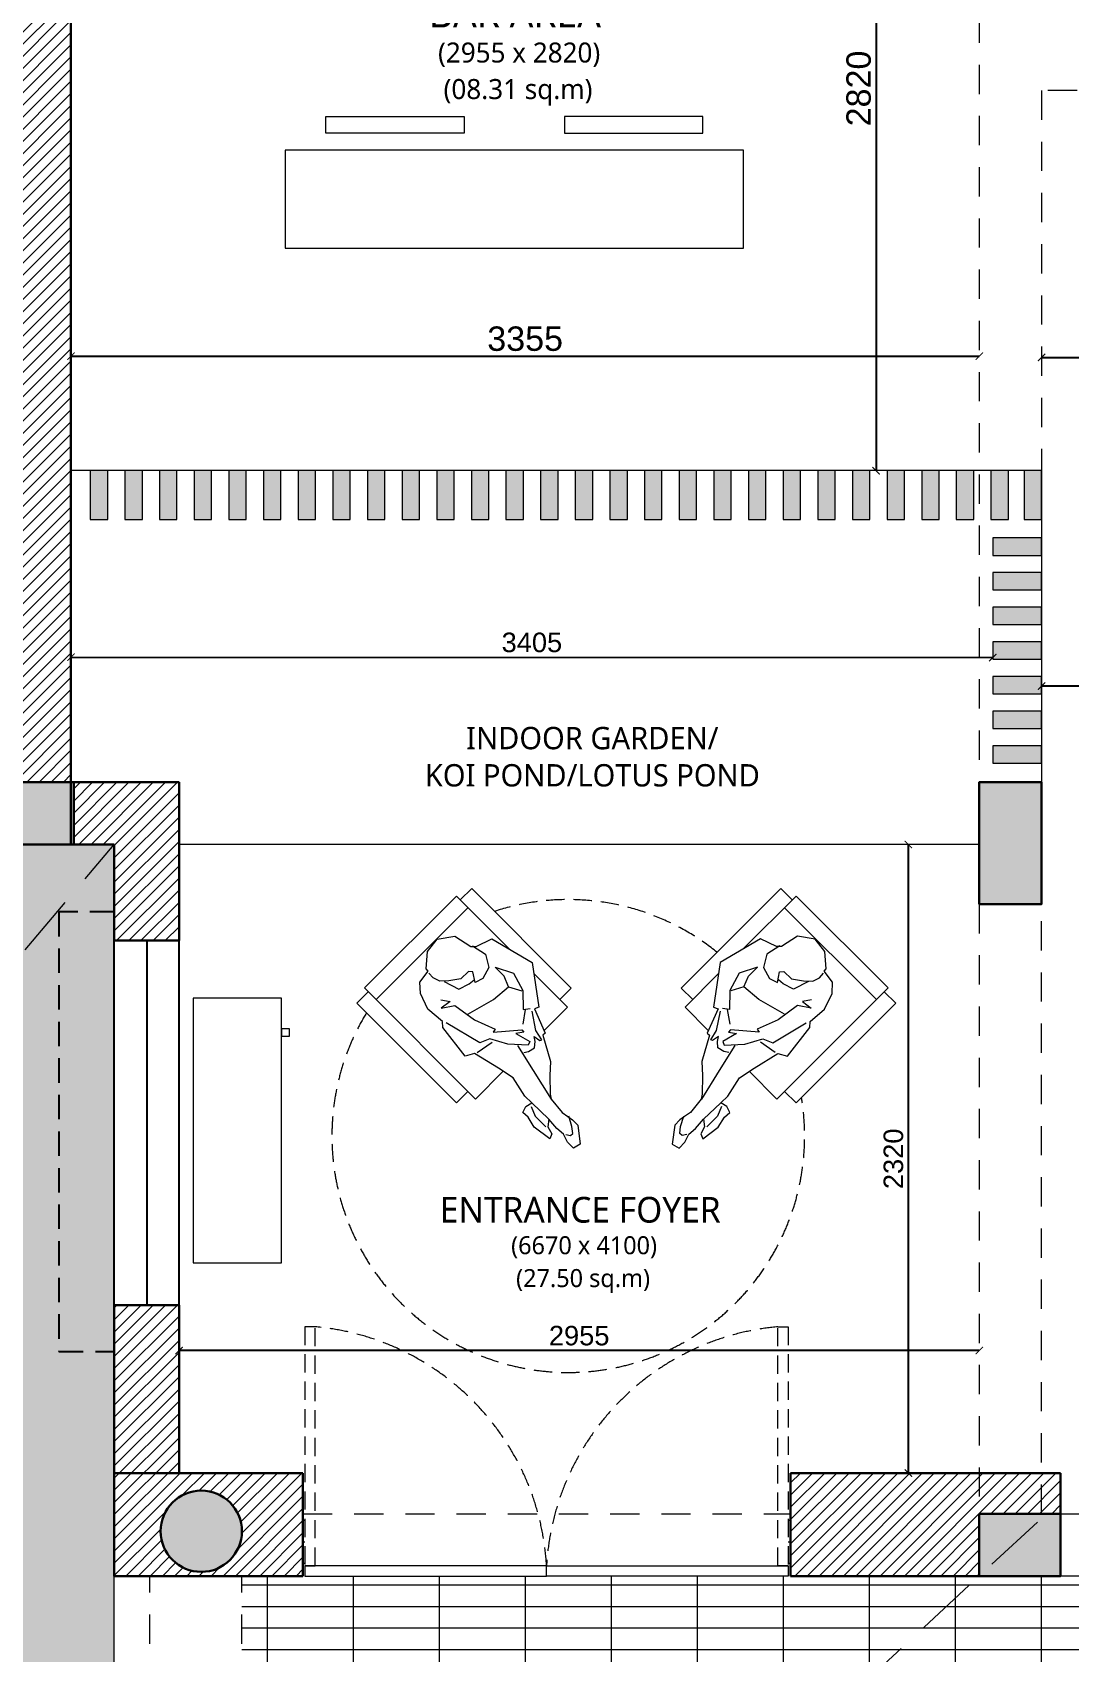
# Model space of a CAD drawing. Header units: millimetres. Extents: x 922141 to 965068, y 34629 to 256118.
# Drawn here: x 937958 to 941787, y 166689 to 172669 of the extents above; entities that cross this region are included whole.
import ezdxf

# ---------------------------------------------------------------- set-up
doc = ezdxf.new("R2010")
doc.units = ezdxf.units.MM
doc.header["$PDMODE"] = 35
for name, pattern in [('DASHED', [19.05, 12.7, -6.35]), ('DASHED2', [0.375, 0.25, -0.125]), ('HIDDEN', [0.35, 0.2, -0.15])]:
    doc.linetypes.add(name, pattern=pattern)
doc.layers.get('0').update_dxf_attribs({"plot": 0})
doc.layers.get('Defpoints').update_dxf_attribs({"color": 6})
for name, color, linetype, lineweight in [('A-HATCH', 251, 'Continuous', 9), ('HATCH', 8, 'Continuous', 5), ('MCA__ ARREDO', 133, 'Continuous', 5), ('MCA__ FINESTRE', 111, 'Continuous', 5), ('MCA__ LANDSCAPE', 136, 'Continuous', 5), ('MCA__ LAYOUT TESTO', 6, 'Continuous', 5), ('MCA__ MURI ESISTENTI SEZIONATI', 30, 'Continuous', 30), ('MCA__ SCALE', 154, 'Continuous', 18)]:
    doc.layers.add(name, color=color, linetype=linetype, lineweight=lineweight)
doc.layers.add('MCA__ FACCIATA', color=140, linetype='Continuous')
doc.layers.add('MCA__ PISCINA ELEV.', color=91, linetype='Continuous')
doc.styles.get("Standard").update_dxf_attribs({"font": 'arial.ttf'})
doc.dimstyles.new('ISO-25', dxfattribs={"dimtxt": 250, "dimasz": 20, "dimexe": 1.25, "dimexo": 0.625, "dimtad": 1, "dimdec": 1, "dimrnd": 5, "dimtxsty": 'Standard', "dimcen": 2.5, "dimadec": 0, "dimazin": 0, "dimtfac": 1, "dimtdec": 1, "dimtmove": 0, "dimatfit": 3, "dimfxl": 1, "dimarcsym": 0})
pattern_1 = [(45, (303470.79, 103732.627), (-22.4506403, 22.4506403), [])]
pattern_2 = [(0, (249533.1, -37610.32), (0, 79.375), []), (90, (249533.1, -37610.32), (-317.5, 2e-14), [])]

# ---------------------------------------------------------------- blocks, each defined once
blk = doc.blocks.new('_ArchTick')
at = {"color": 0, "linetype": 'ByBlock', "const_width": 0.15}
blk.add_lwpolyline([(-0.5, -0.5), (0.5, 0.5)], dxfattribs=at)
blk = doc.blocks.new('*D60')
at = {"layer": 'Defpoints', "color": 0, "transparency": 16777216}
for p in [(941453.4, 171474.2), (938100.4, 170930.3), (941453.4, 170930.3)]:
    blk.add_point(p, dxfattribs=at)
at = {"layer": 'MCA__ FACCIATA', "color": 0, "lineweight": -2, "transparency": 16777216}
blk.add_line((938100.4, 171474.2), (941453.4, 171474.2), dxfattribs=at)
at = {"layer": 'MCA__ FACCIATA', "color": 0, "lineweight": -2, "transparency": 16777216, "xscale": 27, "yscale": 27, "zscale": 27, "rotation": 180}
blk.add_blockref('_ArchTick', (938100.4, 171474.2), dxfattribs=at)
at = {"layer": 'MCA__ FACCIATA', "color": 0, "lineweight": -2, "transparency": 16777216, "xscale": 27, "yscale": 27, "zscale": 27}
blk.add_blockref('_ArchTick', (941453.4, 171474.2), dxfattribs=at)
at = {"layer": 'MCA__ FACCIATA', "color": 0, "lineweight": 0, "transparency": 16777216, "insert": (939776.9, 171538.2), "char_height": 90, "attachment_point": 5}
blk.add_mtext('3355', dxfattribs=at)
blk = doc.blocks.new('*D40')
at = {"layer": 'Defpoints', "color": 0, "transparency": 16777216}
for p in [(941683.4, 171751.4), (945784, 171751.4), (945784, 171469.6)]:
    blk.add_point(p, dxfattribs=at)
at = {"layer": 'MCA__ FACCIATA', "color": 0, "lineweight": -2, "transparency": 16777216}
blk.add_line((941683.4, 171469.6), (945784, 171469.6), dxfattribs=at)
at = {"layer": 'MCA__ FACCIATA', "color": 0, "lineweight": -2, "transparency": 16777216, "xscale": 27, "yscale": 27, "zscale": 27, "rotation": 180}
blk.add_blockref('_ArchTick', (941683.4, 171469.6), dxfattribs=at)
at = {"layer": 'MCA__ FACCIATA', "color": 0, "lineweight": -2, "transparency": 16777216, "xscale": 27, "yscale": 27, "zscale": 27}
blk.add_blockref('_ArchTick', (945784, 171469.6), dxfattribs=at)
at = {"layer": 'MCA__ FACCIATA', "color": 0, "lineweight": 0, "transparency": 16777216, "insert": (943733.7, 171524.4), "char_height": 72, "attachment_point": 5}
blk.add_mtext('4100', dxfattribs=at)
blk = doc.blocks.new('*D41')
at = {"layer": 'Defpoints', "color": 0, "transparency": 16777216}
for p in [(941683.4, 170269.3), (941683.4, 170256.4), (945784, 170269.3)]:
    blk.add_point(p, dxfattribs=at)
at = {"layer": 'MCA__ FACCIATA', "color": 0, "lineweight": -2, "transparency": 16777216}
blk.add_line((945784, 170256.4), (941683.4, 170256.4), dxfattribs=at)
at = {"layer": 'MCA__ FACCIATA', "color": 0, "lineweight": -2, "transparency": 16777216, "xscale": 27, "yscale": 27, "zscale": 27, "rotation": 180}
blk.add_blockref('_ArchTick', (941683.4, 170256.4), dxfattribs=at)
at = {"layer": 'MCA__ FACCIATA', "color": 0, "lineweight": -2, "transparency": 16777216, "xscale": 27, "yscale": 27, "zscale": 27}
blk.add_blockref('_ArchTick', (945784, 170256.4), dxfattribs=at)
at = {"layer": 'MCA__ FACCIATA', "color": 0, "lineweight": 0, "transparency": 16777216, "insert": (943733.7, 170320.4), "char_height": 90, "attachment_point": 5}
blk.add_mtext('4100', dxfattribs=at)
blk = doc.blocks.new('*D77')
at = {"layer": 'Defpoints', "color": 0, "transparency": 16777216}
for p in [(938499.4, 167821.2), (938499.4, 167803.8), (941453.4, 167821.2)]:
    blk.add_point(p, dxfattribs=at)
at = {"layer": 'MCA__ FACCIATA', "color": 0, "lineweight": -2, "transparency": 16777216}
blk.add_line((941453.4, 167803.8), (938499.4, 167803.8), dxfattribs=at)
at = {"layer": 'MCA__ FACCIATA', "color": 0, "lineweight": -2, "transparency": 16777216, "xscale": 27, "yscale": 27, "zscale": 27, "rotation": 180}
blk.add_blockref('_ArchTick', (938499.4, 167803.8), dxfattribs=at)
at = {"layer": 'MCA__ FACCIATA', "color": 0, "lineweight": -2, "transparency": 16777216, "xscale": 27, "yscale": 27, "zscale": 27}
blk.add_blockref('_ArchTick', (941453.4, 167803.8), dxfattribs=at)
at = {"layer": 'MCA__ FACCIATA', "color": 0, "lineweight": 0, "transparency": 16777216, "insert": (939976.4, 167858.6), "char_height": 72, "attachment_point": 5}
blk.add_mtext('2955', dxfattribs=at)
blk = doc.blocks.new('02PFMA09')
at = {"color": 0, "linetype": 'ByBlock'}
blk.add_lwpolyline([(23.483862, -2.678686), (24.700351, -1.983061), (26.090623, -2.156967), (26.787186, -1.502317), (23.83143, 0.277719), (21.746022, 0.625531), (20.655233, 1.186794), (19.834398, 0.277719), (19.660614, -0.939624), (18.096557, -0.243999), (14.273308, 0.451625), (11.666548, 2.190687), (7.669515, 5.147091), (7.495731, 6.886153), (1.239506, 8.625215), (0.196802, 8.277402), (-2.757527, 9.842558), (-5.88564, 10.016464), (-7.797264, 9.320839), (-9.013752, 7.233965), (-9.535105, 7.407871), (-12.315649, 6.016622), (-13.705921, 3.581936), (-13.010785, 0.451625), (-10.230241, -1.461343), (-9.882673, -2.330873), (-10.056457, -5.461184), (-3.452663, -10.504463), (4.367618, -8.591495), (4.367618, -7.721964), (9.059787, -7.89587), (9.233571, -7.374152), (14.099524, -6.852433), (16.358717, -5.808996), (19.486829, -4.591653), (20.35575, -4.417747), (23.310078, -5.287278), (24.352782, -5.982903), (25.180754, -6.545595), (26.438191, -7.02634), (29.740088, -6.156809), (29.913872, -4.76556), (28.570257, -4.202867), (26.959543, -4.069935), (25.569271, -3.37431)], close=True, dxfattribs=at)
for points in [[(-10.230241, -1.809155), (-7.971048, -3.37431), (-5.538072, -3.026498), (-4.147799, -1.287436), (-3.974015, 0.277719), (-5.88564, -0.070093), (-6.233208, 0.625531), (-5.538072, 2.364593), (-6.059424, 4.451467), (-6.580776, 6.016622), (-7.62348, 6.886153), (-8.666184, 7.233965)], [(-3.452663, 7.060059), (-2.583743, 5.66881), (-2.062391, 7.581778), (-1.541039, 5.147091), (2.108426, 2.886311), (5.062755, 0.103813), (5.410323, 0.625531), (6.974379, -4.243841), (7.495731, -4.417747), (7.148163, -3.026498), (9.407355, -4.76556), (9.928708, -4.243841), (8.364651, -0.939624), (6.279243, 1.668968), (6.279243, 3.581936), (0.718154, 7.755684)], [(-6.233208, 5.320998), (-3.974015, 3.40803), (-4.147799, 1.321156), (-4.495367, 0.277719)], [(0.718154, 3.581936), (0.023017, -1.635249), (-1.019687, -4.939466), (-3.105095, -4.939466), (-5.190504, -4.069935), (-2.931311, -6.678527), (0.54437, -7.02634), (3.672482, -5.808996), (4.02005, -7.02634)], [(7.669515, 4.625373), (6.974379, 1.495062)], [(9.233571, -2.504779), (14.447092, -3.37431), (20.357177, -4.379633)], [(19.660614, -0.939624), (23.483862, -2.678686)], [(20.181966, -0.591812), (22.09359, -0.591812), (24.526567, -1.635249)], [(-1.019687, -4.939466), (0.54437, -6.852433)], [(3.846266, -6.156809), (6.105459, -4.76556)], [(10.797628, -3.026498), (10.971412, -3.896029), (10.797628, -5.113372), (9.754923, -5.63509), (8.886003, -5.808996), (9.928708, -6.504621), (9.928708, -6.852433), (8.017083, -6.504621), (4.541402, -7.200246)], [(27.133327, -4.417747), (27.654679, -5.113372), (27.480895, -5.63509), (26.264407, -5.982903), (24.352782, -6.156809)]]:
    blk.add_lwpolyline(points, dxfattribs=at)
blk = doc.blocks.new('UY')
at = {"layer": 'MCA__ ARREDO', "lineweight": 9}
for p, q in [((694968.1, 238592.7), (694882.2, 238506.7)), ((695091.9, 238468.9), (694968.1, 238592.7)), ((694996.4, 238564.4), (695038.8, 238606.8)), ((695038.8, 238606.8), (695406.6, 238239.2)), ((695378.3, 238182.6), (695183, 238377.9)), ((694731.4, 238355.9), (694628.8, 238253.2)), ((694628.8, 238253.2), (695039, 237843.1)), ((694614.7, 238182.5), (694657.1, 238224.9)), ((694996.1, 237886), (695335.4, 238225.5)), ((695406.6, 238239.2), (695364.2, 238196.8)), ((694982.4, 237814.9), (694614.7, 238182.5)), ((695039, 237843.1), (695378.3, 238182.6)), ((695024.8, 237857.3), (694982.4, 237814.9))]:
    blk.add_line(p, q, dxfattribs=at)
at = {"layer": 'MCA__ ARREDO', "lineweight": 9, "xscale": 20.72890869400126, "yscale": 20.72890869399998, "zscale": 20.72890869399999, "rotation": 157.7433089830727}
blk.add_blockref('02PFMA09', (694984.6, 238288.3), dxfattribs=at)
blk = doc.blocks.new('*D69')
at = {"layer": 'Defpoints', "color": 0, "transparency": 16777216}
for p in [(941072.4, 173872.7), (941072.4, 171051.7), (941072.4, 171051.7)]:
    blk.add_point(p, dxfattribs=at)
at = {"layer": 'MCA__ FACCIATA', "color": 0, "lineweight": -2, "transparency": 16777216}
blk.add_line((941072.4, 173872.7), (941072.4, 171051.7), dxfattribs=at)
at = {"layer": 'MCA__ FACCIATA', "color": 0, "lineweight": -2, "transparency": 16777216, "xscale": 27, "yscale": 27, "zscale": 27}
for p, rotation in [((941072.4, 173872.7), 90), ((941072.4, 171051.7), 270)]:
    blk.add_blockref('_ArchTick', p, dxfattribs=dict(at, rotation=rotation))
at = {"layer": 'MCA__ FACCIATA', "color": 0, "lineweight": 0, "transparency": 16777216, "insert": (941008.4, 172462.2), "char_height": 90, "attachment_point": 5, "rotation": 90}
blk.add_mtext('2820', dxfattribs=at)
blk = doc.blocks.new('*D111')
at = {"layer": 'Defpoints', "color": 0, "transparency": 16777216}
for p in [(941183.6, 169671.7), (941183.6, 167351.6), (941191.5, 167351.6)]:
    blk.add_point(p, dxfattribs=at)
at = {"layer": 'MCA__ FACCIATA', "color": 0, "lineweight": -2, "transparency": 16777216}
blk.add_line((941191.5, 169671.7), (941191.5, 167351.6), dxfattribs=at)
at = {"layer": 'MCA__ FACCIATA', "color": 0, "lineweight": -2, "transparency": 16777216, "xscale": 27, "yscale": 27, "zscale": 27}
for p, rotation in [((941191.5, 169671.7), 90), ((941191.5, 167351.6), 270)]:
    blk.add_blockref('_ArchTick', p, dxfattribs=dict(at, rotation=rotation))
at = {"layer": 'MCA__ FACCIATA', "color": 0, "lineweight": 0, "transparency": 16777216, "insert": (941136.7, 168511.6), "char_height": 72, "attachment_point": 5, "rotation": 90}
blk.add_mtext('2320', dxfattribs=at)
blk = doc.blocks.new('*D112')
at = {"layer": 'Defpoints', "color": 0, "transparency": 16777216}
for p in [(938100.4, 170363.3), (941503.4, 170361.7), (941503.4, 170361.7)]:
    blk.add_point(p, dxfattribs=at)
at = {"layer": 'MCA__ FACCIATA', "color": 0, "lineweight": -2, "transparency": 16777216}
blk.add_line((938100.4, 170363.3), (941503.4, 170361.7), dxfattribs=at)
at = {"layer": 'MCA__ FACCIATA', "color": 0, "lineweight": -2, "transparency": 16777216, "xscale": 27, "yscale": 27, "zscale": 27}
for p, rotation in [((938100.4, 170363.3), 179.9723110701343), ((941503.4, 170361.7), 359.9723110701343)]:
    blk.add_blockref('_ArchTick', p, dxfattribs=dict(at, rotation=rotation))
at = {"layer": 'MCA__ FACCIATA', "color": 0, "lineweight": 0, "transparency": 16777216, "insert": (939801.9, 170417.3), "char_height": 72, "attachment_point": 5, "rotation": 359.97231}
blk.add_mtext('3405', dxfattribs=at)

msp = doc.modelspace()

# ---------------------------------------------------------------- hatches: boundary and pattern name
at = {"layer": 'A-HATCH', "ltscale": 600, "true_color": 0xc7c8ca}
h = msp.add_hatch(dxfattribs=at)
h.set_pattern_fill('AR-SAND', color=9, scale=2)
h.set_pattern_definition([(37.5, (249533.1, -37610.32), (-3.200063, 97.8826475), [0, -77.216, 0, -86.36, 0, -82.55]), (7.5, (249533.1, -37610.32), (89.904657, 143.36502), [0, -41.656, 0, -69.596, 0, -26.67]), (327.5, (249470.614, -37610.32), (158.198474, 0.287437), [0, -25.4, 0, -91.44, 0, -119.38]), (317.5, (249470.61, -37610.32), (152.71129, 44.585865), [0, -12.7, 0, -59.944, 0, -68.58])])
h.paths.add_polyline_path([(953138.13, 163432.69), (953138.13, 167671.69), (950431.39, 167671.69), (950431.39, 163432.69)])
h.paths.add_polyline_path([(937610.39, 168593.42), (937610.39, 168921.69), (934860.39, 168921.69), (934860.39, 169671.69), (934019.59, 169671.69), (934019.59, 169421.69), (932919.59, 169421.69), (932919.59, 169671.69), (932118.75, 169671.69), (932118.75, 169188.42), (931968.75, 169188.42), (930367.14, 169188.42), (930367.14, 168593.42)])
h.paths.add_polyline_path([(937710.39, 168593.42), (937710.39, 169021.69), (938260.39, 169671.69), (938260.39, 169422.66), (938055.78, 169422.66), (938055.78, 167800.23), (938260.39, 167800.23), (938260.39, 167636.69), (938260.39, 166971.69), (938260.39, 163982.69), (938288.45, 163982.69), (937710.39, 163432.69)])
h.paths.add_polyline_path([(934860.39, 169021.69), (937710.39, 169021.69), (938260.39, 169671.69), (938110.39, 169671.69), (937710.39, 169671.69), (936420.42, 169671.69), (936420.42, 169421.69), (934510.39, 169421.69), (934510.39, 169671.69), (934860.39, 169671.69)])
h.paths.add_polyline_path([(946655.39, 163432.69), (950331.39, 163432.69), (949753.33, 163982.69), (946655.39, 163982.69)])
h.paths.add_polyline_path([(937710.39, 163432.69), (938288.45, 163982.69), (940657.39, 163982.69), (940657.39, 163432.69)])
h.paths.add_polyline_path([(938055.78, 169422.66), (938055.78, 167800.23), (938260.39, 167800.23), (938260.39, 167970.95), (938260.39, 169316.92), (938260.39, 169422.66)], flags=17)
h.paths.add_polyline_path([(950331.39, 163432.69), (950331.39, 167671.69), (949781.39, 167671.69), (949781.39, 163982.69), (949753.33, 163982.69)])
h = msp.add_hatch(dxfattribs=at)
h.set_pattern_fill('GRATE', color=9, scale=100)
h.set_pattern_definition(pattern_2)
h.paths.add_polyline_path([(938731.39, 166971.69), (938956.89, 166971.69), (938956.89, 167201.69), (938964.3, 167201.69), (938964.3, 167009.65), (938964.3, 166971.69), (939856.01, 166971.69), (940747.72, 166971.69), (940747.72, 167009.65), (940747.72, 167201.69), (940756.89, 167201.69), (940756.89, 166971.69), (941453.39, 166971.69), (938866.39, 164578.57), (938866.39, 164588.69), (938731.39, 164588.69)])
h = msp.add_hatch(dxfattribs=at)
h.set_pattern_fill('GRATE', color=9, scale=100)
h.set_pattern_definition(pattern_2)
h.paths.add_polyline_path([(938866.39, 164453.69), (938866.39, 164578.57), (941453.39, 166971.69), (941753.39, 166971.69), (945714.55, 166971.69), (946013.39, 166971.69), (949175.39, 164556.79), (949175.39, 164453.69), (946625.39, 164453.69), (946625.39, 164588.69), (946055.39, 164588.69), (946055.39, 164453.69), (941257.39, 164453.69), (941257.39, 164588.69), (940687.39, 164588.69), (940687.39, 164453.69)])
h.paths.add_polyline_path([(943175.82, 165332.66), (943175.82, 165139.89), (944389.46, 165139.89), (944389.46, 165332.66)], flags=24)
h.paths.add_polyline_path([(943369.13, 165642.52), (943369.13, 165469.54), (944178.78, 165469.54), (944178.78, 165642.52)], flags=24)
h.paths.add_polyline_path([(943431.97, 165485.68), (943431.97, 165299.47), (944150.72, 165299.47), (944150.72, 165485.68)], flags=24)
h.paths.add_polyline_path([(942959.33, 165830.59), (942959.33, 165626.08), (944531.3, 165626.08), (944531.3, 165830.59)], flags=24)
at = {"layer": 'MCA__ LANDSCAPE'}
h = msp.add_hatch(color=256, dxfattribs=at)
h.dxf.hatch_style = 1
h.paths.add_polyline_path([(938171.66, 170871.73), (938236.01, 170871.73), (938236.01, 171051.69), (938171.66, 171051.69)])
h = msp.add_hatch(color=256, dxfattribs=at)
h.dxf.hatch_style = 1
h.paths.add_polyline_path([(938299.54, 170871.73), (938363.89, 170871.73), (938363.89, 171051.69), (938299.54, 171051.69)])
h = msp.add_hatch(color=256, dxfattribs=at)
h.dxf.hatch_style = 1
h.paths.add_polyline_path([(938427.42, 170871.73), (938491.77, 170871.73), (938491.77, 171051.69), (938427.42, 171051.69)])
h = msp.add_hatch(color=256, dxfattribs=at)
h.dxf.hatch_style = 1
h.paths.add_polyline_path([(938555.3, 170871.73), (938619.65, 170871.73), (938619.65, 171051.69), (938555.3, 171051.69)])
h = msp.add_hatch(color=256, dxfattribs=at)
h.dxf.hatch_style = 1
h.paths.add_polyline_path([(938683.18, 170871.73), (938747.53, 170871.73), (938747.53, 171051.69), (938683.18, 171051.69)])
h = msp.add_hatch(color=256, dxfattribs=at)
h.dxf.hatch_style = 1
h.paths.add_polyline_path([(938811.06, 170871.73), (938875.41, 170871.73), (938875.41, 171051.69), (938811.06, 171051.69)])
h = msp.add_hatch(color=256, dxfattribs=at)
h.dxf.hatch_style = 1
h.paths.add_polyline_path([(938938.94, 170871.73), (939003.3, 170871.73), (939003.3, 171051.69), (938938.94, 171051.69)])
h = msp.add_hatch(color=256, dxfattribs=at)
h.dxf.hatch_style = 1
h.paths.add_polyline_path([(939066.82, 170871.73), (939131.18, 170871.73), (939131.18, 171051.69), (939066.82, 171051.69)])
h = msp.add_hatch(color=256, dxfattribs=at)
h.dxf.hatch_style = 1
h.paths.add_polyline_path([(939194.71, 170871.73), (939259.06, 170871.73), (939259.06, 171051.69), (939194.71, 171051.69)])
h = msp.add_hatch(color=256, dxfattribs=at)
h.dxf.hatch_style = 1
h.paths.add_polyline_path([(939322.59, 170871.73), (939386.94, 170871.73), (939386.94, 171051.69), (939322.59, 171051.69)])
h = msp.add_hatch(color=256, dxfattribs=at)
h.dxf.hatch_style = 1
h.paths.add_polyline_path([(939450.47, 170871.73), (939514.82, 170871.73), (939514.82, 171051.69), (939450.47, 171051.69)])
h = msp.add_hatch(color=256, dxfattribs=at)
h.dxf.hatch_style = 1
h.paths.add_polyline_path([(939578.35, 170871.73), (939642.7, 170871.73), (939642.7, 171051.69), (939578.35, 171051.69)])
h = msp.add_hatch(color=256, dxfattribs=at)
h.dxf.hatch_style = 1
h.paths.add_polyline_path([(939706.23, 170871.73), (939770.58, 170871.73), (939770.58, 171051.69), (939706.23, 171051.69)])
h = msp.add_hatch(color=256, dxfattribs=at)
h.dxf.hatch_style = 1
h.paths.add_polyline_path([(939834.11, 170871.73), (939898.46, 170871.73), (939898.46, 171051.69), (939834.11, 171051.69)])
h = msp.add_hatch(color=256, dxfattribs=at)
h.dxf.hatch_style = 1
h.paths.add_polyline_path([(939961.99, 170871.73), (940026.34, 170871.73), (940026.34, 171051.69), (939961.99, 171051.69)])
h = msp.add_hatch(color=256, dxfattribs=at)
h.dxf.hatch_style = 1
h.paths.add_polyline_path([(940089.87, 170871.73), (940154.23, 170871.73), (940154.23, 171051.69), (940089.87, 171051.69)])
h = msp.add_hatch(color=256, dxfattribs=at)
h.dxf.hatch_style = 1
h.paths.add_polyline_path([(940217.75, 170871.73), (940282.11, 170871.73), (940282.11, 171051.69), (940217.75, 171051.69)])
h = msp.add_hatch(color=256, dxfattribs=at)
h.dxf.hatch_style = 1
h.paths.add_polyline_path([(940345.63, 170871.73), (940409.99, 170871.73), (940409.99, 171051.69), (940345.63, 171051.69)])
h = msp.add_hatch(color=256, dxfattribs=at)
h.dxf.hatch_style = 1
h.paths.add_polyline_path([(940473.52, 170871.73), (940537.87, 170871.73), (940537.87, 171051.69), (940473.52, 171051.69)])
h = msp.add_hatch(color=256, dxfattribs=at)
h.dxf.hatch_style = 1
h.paths.add_polyline_path([(940601.4, 170871.73), (940665.75, 170871.73), (940665.75, 171051.69), (940601.4, 171051.69)])
h = msp.add_hatch(color=256, dxfattribs=at)
h.dxf.hatch_style = 1
h.paths.add_polyline_path([(940729.28, 170871.73), (940793.63, 170871.73), (940793.63, 171051.69), (940729.28, 171051.69)])
h = msp.add_hatch(color=256, dxfattribs=at)
h.dxf.hatch_style = 1
h.paths.add_polyline_path([(940857.16, 170871.73), (940921.51, 170871.73), (940921.51, 171051.69), (940857.16, 171051.69)])
h = msp.add_hatch(color=256, dxfattribs=at)
h.dxf.hatch_style = 1
h.paths.add_polyline_path([(940985.04, 170871.73), (941049.39, 170871.73), (941049.39, 171051.69), (940985.04, 171051.69)])
h = msp.add_hatch(color=256, dxfattribs=at)
h.dxf.hatch_style = 1
h.paths.add_polyline_path([(941112.92, 170871.73), (941177.27, 170871.73), (941177.27, 171051.69), (941112.92, 171051.69)])
h = msp.add_hatch(color=256, dxfattribs=at)
h.dxf.hatch_style = 1
h.paths.add_polyline_path([(941240.8, 170871.73), (941305.15, 170871.73), (941305.15, 171051.69), (941240.8, 171051.69)])
h = msp.add_hatch(color=256, dxfattribs=at)
h.dxf.hatch_style = 1
h.paths.add_polyline_path([(941368.68, 170871.73), (941433.04, 170871.73), (941433.04, 171051.69), (941368.68, 171051.69)])
h = msp.add_hatch(color=256, dxfattribs=at)
h.dxf.hatch_style = 1
h.paths.add_polyline_path([(941496.56, 170871.73), (941560.92, 170871.73), (941560.92, 171051.69), (941496.56, 171051.69)])
h = msp.add_hatch(color=256, dxfattribs=at)
h.dxf.hatch_style = 1
h.paths.add_polyline_path([(941619.03, 170871.73), (941683.39, 170871.73), (941683.39, 171051.69), (941619.03, 171051.69)])
h = msp.add_hatch(color=256, dxfattribs=at)
h.dxf.hatch_style = 1
h.paths.add_polyline_path([(941503.43, 170803.38), (941503.43, 170739.03), (941683.39, 170739.03), (941683.39, 170803.38)])
h = msp.add_hatch(color=256, dxfattribs=at)
h.dxf.hatch_style = 1
h.paths.add_polyline_path([(941503.43, 170675.5), (941503.43, 170611.14), (941683.39, 170611.14), (941683.39, 170675.5)])
h = msp.add_hatch(color=256, dxfattribs=at)
h.dxf.hatch_style = 1
h.paths.add_polyline_path([(941503.43, 170547.62), (941503.43, 170483.26), (941683.39, 170483.26), (941683.39, 170547.62)])
h = msp.add_hatch(color=256, dxfattribs=at)
h.dxf.hatch_style = 1
h.paths.add_polyline_path([(941503.43, 170419.74), (941503.43, 170355.38), (941683.39, 170355.38), (941683.39, 170419.74)])
h = msp.add_hatch(color=256, dxfattribs=at)
h.dxf.hatch_style = 1
h.paths.add_polyline_path([(941503.43, 170291.85), (941503.43, 170227.5), (941683.39, 170227.5), (941683.39, 170291.85)])
h = msp.add_hatch(color=256, dxfattribs=at)
h.dxf.hatch_style = 1
h.paths.add_polyline_path([(941503.43, 170163.97), (941503.43, 170099.62), (941683.39, 170099.62), (941683.39, 170163.97)])
h = msp.add_hatch(color=256, dxfattribs=at)
h.dxf.hatch_style = 1
h.paths.add_polyline_path([(941503.43, 170036.09), (941503.43, 169971.74), (941683.39, 169971.74), (941683.39, 170036.09)])
at = {"layer": 'MCA__ MURI ESISTENTI SEZIONATI'}
h = msp.add_hatch(color=256, dxfattribs=at)
h.dxf.hatch_style = 1
h.paths.add_polyline_path([(938731.39, 167137.07, 1), (938431.39, 167137.07, 1)])
at = {"layer": 'MCA__ SCALE'}
h = msp.add_hatch(dxfattribs=at)
h.set_pattern_fill('ANSI31', color=256, scale=10)
h.set_pattern_definition([(45, (249533.098, -37610.32), (-22.4506403, 22.4506403), [])])
h.paths.add_polyline_path([(937174.26, 169671.69), (937174.26, 169901.69), (937710.39, 169901.69), (937710.39, 169671.69)])
h.paths.add_polyline_path([(937861.39, 169901.69), (937861.39, 170741.56), (937861.39, 171118.31), (937861.39, 172823.45), (938100.39, 172823.45), (938100.39, 170363.33), (938100.39, 169901.69)])
h = msp.add_hatch(dxfattribs=at)
h.set_pattern_fill('ANSI31', color=256, scale=10)
h.set_pattern_definition(pattern_1)
h.paths.add_polyline_path([(938260.39, 169316.92), (938499.39, 169316.92), (938499.39, 169901.69), (938110.39, 169901.69), (938110.39, 169671.69), (938260.39, 169671.69)])
h = msp.add_hatch(dxfattribs=at)
h.set_pattern_fill('ANSI31', color=256, scale=10)
h.set_pattern_definition(pattern_1)
h.paths.add_polyline_path([(938260.39, 166971.69), (938391.39, 166971.69), (938731.39, 166971.69), (938956.89, 166971.69), (938956.89, 167201.69), (938956.89, 167351.57), (938499.39, 167351.57), (938260.39, 167351.57)])
h.paths.add_polyline_path([(938731.39, 167137.07, 1), (938431.39, 167137.07, 1)], flags=16)
h.paths.add_polyline_path([(938260.39, 167351.57), (938499.39, 167351.57), (938499.39, 167970.95), (938260.39, 167970.95)])
h = msp.add_hatch(dxfattribs=at)
h.set_pattern_fill('ANSI31', color=256, scale=10)
h.set_pattern_definition(pattern_1)
h.paths.add_polyline_path([(940756.89, 167351.57), (940756.89, 166971.69), (941453.39, 166971.69), (941453.39, 167201.69), (941453.39, 167351.57)])
h.paths.add_polyline_path([(941683.39, 167201.69), (941683.39, 167351.57), (941453.39, 167351.57), (941453.39, 167201.69)])
h.paths.add_polyline_path([(941753.39, 167351.57), (941683.39, 167351.57), (941683.39, 167201.69), (941753.39, 167201.69)])

# ---------------------------------------------------------------- linework, layer by layer
at = {"layer": 'HATCH', "linetype": 'HIDDEN', "lineweight": 9, "ltscale": 540}
for p, q in [((941453.39, 173872.69), (941453.39, 169901.69)), ((945783.39, 172454.69), (941683.39, 172454.69)), ((941683.39, 172454.69), (941683.39, 169901.69)), ((941453.39, 169451.69), (941453.39, 167201.69)), ((941683.39, 167201.69), (941683.39, 169451.69)), ((938956.89, 167201.69), (940756.89, 167201.69))]:
    msp.add_line(p, q, dxfattribs=at)
at = {"layer": 'MCA__ ARREDO', "linetype": 'HIDDEN', "lineweight": 9, "ltscale": 540}
for p, q in [((938391.39, 164453.69), (938391.39, 166971.69)), ((938731.39, 164453.69), (938731.39, 166971.69))]:
    msp.add_line(p, q, dxfattribs=at)
at = {"layer": 'MCA__ ARREDO', "lineweight": 9}
for points in [[(939041.68, 172359.33), (939551.6, 172359.33), (939551.6, 172296.89), (939041.68, 172296.89)], [(940432.68, 172359.33), (939922.76, 172359.33), (939922.76, 172296.89), (940432.68, 172296.89)], [(940583.57, 172234.1), (938890.78, 172234.1), (938890.78, 171873.34), (940583.57, 171873.34)], [(938877.8, 168991.64), (938877.8, 168963.98), (938907.08, 168963.98), (938907.08, 168991.64)], [(938964.3, 166971.69), (939856.01, 166971.69), (939856.01, 167009.65), (938964.3, 167009.65)], [(940747.72, 166971.69), (939856.01, 166971.69), (939856.01, 167009.65), (940747.72, 167009.65)]]:
    msp.add_lwpolyline(points, close=True, dxfattribs=at)
at = {"layer": 'MCA__ ARREDO', "linetype": 'DASHED2', "lineweight": 9, "ltscale": 270}
for points in [[(939002.25, 167009.65), (939002.25, 167891.68), (938964.3, 167891.68), (938964.3, 167009.65)], [(940709.76, 167009.65), (940709.76, 167891.68), (940747.72, 167891.68), (940747.72, 167009.65)]]:
    msp.add_lwpolyline(points, close=True, dxfattribs=at)
for centre, radius, start, end in [((939936.14, 168595.76), 872.63, 51.018414, 108.1403), ((938917.71, 166955.63), 939.85, 3.294491, 84.838845), ((940794.31, 166955.63), 939.85, 95.161155, 176.705509)]:
    msp.add_arc(centre, radius, start, end, dxfattribs=at)
at = {"layer": 'MCA__ FACCIATA'}
for p, q in [((938260.39, 167970.95), (938260.39, 169316.92)), ((938379.89, 169316.92), (938379.89, 167970.95)), ((938499.39, 167970.95), (938499.39, 169316.92))]:
    msp.add_line(p, q, dxfattribs=at)
at = {"layer": 'MCA__ FACCIATA', "linetype": 'DASHED2', "ltscale": 360}
msp.add_lwpolyline([(938260.39, 169422.66), (938055.78, 169422.66), (938055.78, 167800.23), (938260.39, 167800.23)], close=True, dxfattribs=at)
at = {"layer": 'MCA__ FINESTRE', "linetype": 'DASHED', "ltscale": 18}
for p, q in [((937710.39, 169021.69), (938260.39, 169671.69)), ((938731.39, 164453.69), (941702.02, 167201.69))]:
    msp.add_line(p, q, dxfattribs=at)
at = {"layer": 'MCA__ MURI ESISTENTI SEZIONATI'}
for p, q in [((938100.39, 169671.69), (938100.39, 172823.45)), ((938499.39, 169901.69), (938110.39, 169901.69)), ((938499.39, 169316.92), (938499.39, 169901.69)), ((938260.39, 169671.69), (938110.39, 169671.69)), ((938260.39, 169316.92), (938260.39, 169671.69)), ((938260.39, 169316.92), (938499.39, 169316.92)), ((938260.39, 167970.95), (938499.39, 167970.95)), ((938260.39, 166971.69), (938260.39, 167970.95)), ((938499.39, 167351.57), (938499.39, 167970.95)), ((938956.89, 167351.57), (938260.39, 167351.57)), ((938956.89, 167351.57), (938956.89, 166971.69)), ((940756.89, 167351.57), (941753.39, 167351.57)), ((940756.89, 166971.69), (940756.89, 167351.57)), ((941753.39, 167201.69), (941753.39, 167351.57)), ((938956.89, 166971.69), (938260.39, 166971.69)), ((941453.39, 166971.69), (940756.89, 166971.69))]:
    msp.add_line(p, q, dxfattribs=at)
for points in [[(938110.39, 169671.69), (938110.39, 169901.69), (937710.39, 169901.69), (937710.39, 169671.69)], [(941453.39, 169451.69), (941683.39, 169451.69), (941683.39, 169901.69), (941453.39, 169901.69)], [(941453.39, 167201.69), (941453.39, 166971.69), (941753.39, 166971.69), (941753.39, 167201.69)], [(941453.39, 167201.69), (941453.39, 166971.69), (941753.39, 166971.69), (941753.39, 167201.69)]]:
    msp.add_lwpolyline(points, close=True, dxfattribs=at)
msp.add_circle((938581.39, 167137.07), 150, dxfattribs=at)
at = {"layer": 'MCA__ SCALE'}
for p, q in [((941683.39, 171051.69), (938100.39, 171051.69)), ((941683.39, 171051.69), (941683.39, 169901.69)), ((941453.39, 169671.69), (938499.39, 169671.69)), ((938260.39, 163982.69), (938260.39, 169316.92)), ((941753.39, 167201.69), (945712.23, 167201.69)), ((945714.55, 166971.69), (941753.39, 166971.69))]:
    msp.add_line(p, q, dxfattribs=at)
for points in [[(938236.01, 171051.69), (938171.66, 171051.69), (938171.66, 170871.73), (938236.01, 170871.73)], [(938363.89, 171051.69), (938299.54, 171051.69), (938299.54, 170871.73), (938363.89, 170871.73)], [(938491.77, 171051.69), (938427.42, 171051.69), (938427.42, 170871.73), (938491.77, 170871.73)], [(938619.65, 171051.69), (938555.3, 171051.69), (938555.3, 170871.73), (938619.65, 170871.73)], [(938747.53, 171051.69), (938683.18, 171051.69), (938683.18, 170871.73), (938747.53, 170871.73)], [(938875.41, 171051.69), (938811.06, 171051.69), (938811.06, 170871.73), (938875.41, 170871.73)], [(939003.3, 171051.69), (938938.94, 171051.69), (938938.94, 170871.73), (939003.3, 170871.73)], [(939131.18, 171051.69), (939066.82, 171051.69), (939066.82, 170871.73), (939131.18, 170871.73)], [(939259.06, 171051.69), (939194.71, 171051.69), (939194.71, 170871.73), (939259.06, 170871.73)], [(939386.94, 171051.69), (939322.59, 171051.69), (939322.59, 170871.73), (939386.94, 170871.73)], [(939514.82, 171051.69), (939450.47, 171051.69), (939450.47, 170871.73), (939514.82, 170871.73)], [(939642.7, 171051.69), (939578.35, 171051.69), (939578.35, 170871.73), (939642.7, 170871.73)], [(939770.58, 171051.69), (939706.23, 171051.69), (939706.23, 170871.73), (939770.58, 170871.73)], [(939898.46, 171051.69), (939834.11, 171051.69), (939834.11, 170871.73), (939898.46, 170871.73)], [(940026.34, 171051.69), (939961.99, 171051.69), (939961.99, 170871.73), (940026.34, 170871.73)], [(940154.23, 171051.69), (940089.87, 171051.69), (940089.87, 170871.73), (940154.23, 170871.73)], [(940282.11, 171051.69), (940217.75, 171051.69), (940217.75, 170871.73), (940282.11, 170871.73)], [(940409.99, 171051.69), (940345.63, 171051.69), (940345.63, 170871.73), (940409.99, 170871.73)], [(940537.87, 171051.69), (940473.52, 171051.69), (940473.52, 170871.73), (940537.87, 170871.73)], [(940665.75, 171051.69), (940601.4, 171051.69), (940601.4, 170871.73), (940665.75, 170871.73)], [(940793.63, 171051.69), (940729.28, 171051.69), (940729.28, 170871.73), (940793.63, 170871.73)], [(940921.51, 171051.69), (940857.16, 171051.69), (940857.16, 170871.73), (940921.51, 170871.73)], [(941049.39, 171051.69), (940985.04, 171051.69), (940985.04, 170871.73), (941049.39, 170871.73)], [(941177.27, 171051.69), (941112.92, 171051.69), (941112.92, 170871.73), (941177.27, 170871.73)], [(941305.15, 171051.69), (941240.8, 171051.69), (941240.8, 170871.73), (941305.15, 170871.73)], [(941433.04, 171051.69), (941368.68, 171051.69), (941368.68, 170871.73), (941433.04, 170871.73)], [(941560.92, 171051.69), (941496.56, 171051.69), (941496.56, 170871.73), (941560.92, 170871.73)], [(941683.39, 171051.69), (941619.03, 171051.69), (941619.03, 170871.73), (941683.39, 170871.73)], [(941683.39, 170739.03), (941683.39, 170803.38), (941503.43, 170803.38), (941503.43, 170739.03)], [(941683.39, 170611.14), (941683.39, 170675.5), (941503.43, 170675.5), (941503.43, 170611.14)], [(941683.39, 170483.26), (941683.39, 170547.62), (941503.43, 170547.62), (941503.43, 170483.26)], [(941683.39, 170355.38), (941683.39, 170419.74), (941503.43, 170419.74), (941503.43, 170355.38)], [(941683.39, 170227.5), (941683.39, 170291.85), (941503.43, 170291.85), (941503.43, 170227.5)], [(941683.39, 170099.62), (941683.39, 170163.97), (941503.43, 170163.97), (941503.43, 170099.62)], [(941683.39, 169971.74), (941683.39, 170036.09), (941503.43, 170036.09), (941503.43, 169971.74)]]:
    msp.add_lwpolyline(points, close=True, dxfattribs=at)
msp.add_lwpolyline([(938110.39, 169671.69), (937710.39, 169671.69), (937710.39, 169901.69), (938110.39, 169901.69)], dxfattribs=at)

# ---------------------------------------------------------------- texts
at = {"layer": 'MCA__ LAYOUT TESTO', "color": 14, "attachment_point": 1, "bg_fill": 2}
for s, width, insert, char_height in [('\\pxqc;{\\fSegoe UI Light|b0|i0|c0|p34;BAR AREA}', 2310.8156, (938583.85, 172792.97, 0), 105.4688), ('\\pxqc;{\\fSegoe UI Light|b0|i0|c0|p34;INDOOR GARDEN/\\PKOI POND/LOTUS POND}', 1805.3247, (939122.39, 170105.69, 0), 82.3975)]:
    msp.add_mtext_dynamic_manual_height_columns(s, width=width, gutter_width=1, heights=[0], dxfattribs=dict(at, insert=insert, char_height=char_height))

# ---------------------------------------------------------------- dimensions: what is measured, and where the dimension line sits
at = {"layer": 'MCA__ FACCIATA', "color": 252, "lineweight": 0, "true_color": 0x939598}
for p1, p2, distance, override, picture, middle in [((941683.39, 171751.41), (945783.95, 171751.41), -281.82, {"dimtxt": 72, "dimasz": 27, "dimgap": 18, "dimblk1": 'ArchTick', "dimblk2": 'ArchTick', "dimsah": 1, "dimse1": 1, "dimse2": 1}, '*D40', (943733.67, 171524.35)), ((938100.39, 170930.31), (941453.39, 170930.31), 543.91, {"dimtxt": 90, "dimasz": 27, "dimgap": 18, "dimblk1": 'ArchTick', "dimblk2": 'ArchTick', "dimsah": 1, "dimse1": 1, "dimse2": 1}, '*D60', (939776.89, 171538.2)), ((938100.39, 170363.33), (941503.43, 170361.69), 0, {"dimtxt": 72, "dimasz": 27, "dimgap": 18, "dimblk1": 'ArchTick', "dimblk2": 'ArchTick', "dimsah": 1, "dimse1": 1, "dimse2": 1}, '*D112', (939801.94, 170417.3)), ((945783.95, 170269.31), (941683.39, 170269.31), 12.88, {"dimtxt": 90, "dimasz": 27, "dimgap": 18, "dimblk1": 'ArchTick', "dimblk2": 'ArchTick', "dimsah": 1, "dimse1": 1, "dimse2": 1}, '*D41', (943733.67, 170320.39)), ((941453.39, 167821.21), (938499.39, 167821.21), 17.4, {"dimtxt": 72, "dimasz": 27, "dimgap": 18, "dimblk1": 'ArchTick', "dimblk2": 'ArchTick', "dimsah": 1, "dimse1": 1, "dimse2": 1}, '*D77', (939976.39, 167858.58))]:
    dim = msp.add_aligned_dim(p1=p1, p2=p2, distance=distance, dimstyle='ISO-25', override=override, dxfattribs=at)
    dim.commit()
    dim.dimension.update_dxf_attribs({"geometry": picture, "text_midpoint": middle})

# ---------------------------------------------------------------- next in the draw order: texts
at = {"layer": 'MCA__ LAYOUT TESTO', "color": 14, "attachment_point": 1, "bg_fill": 2}
for s, width, insert, char_height in [('{\\fSegoe UI Light|b0|i0|c0|p34;(2955 x 2820)}', 784.5469, (939455.56, 172631.78), 73.8281), ('\\pxqc;{\\fSegoe UI Light|b0|i0|c0|p34;ENTRANCE FOYER}', 2079.734, (938940.66, 168370.94), 94.9219)]:
    msp.add_mtext_dynamic_manual_height_columns(s, width=width, gutter_width=1, heights=[0], dxfattribs=dict(at, insert=insert, char_height=char_height))

# ---------------------------------------------------------------- next in the draw order: dimensions: what is measured, and where the dimension line sits
at = {"layer": 'MCA__ FACCIATA', "color": 252, "lineweight": 0, "true_color": 0x939598}
dim = msp.add_aligned_dim(p1=(941072.37, 173872.69), p2=(941072.37, 171051.69), distance=0, dimstyle='ISO-25', override={"dimtxt": 90, "dimasz": 27, "dimgap": 18, "dimblk1": 'ArchTick', "dimblk2": 'ArchTick', "dimsah": 1, "dimse1": 1, "dimse2": 1}, dxfattribs=at)
dim.commit()
dim.dimension.update_dxf_attribs({"geometry": '*D69', "text_midpoint": (941008.42, 172462.19)})

# ---------------------------------------------------------------- next in the draw order: linework, layer by layer
at = {"layer": 'MCA__ ARREDO', "lineweight": 9}
msp.add_lwpolyline([(938550.99, 169104.73), (938550.99, 168127.69), (938877.8, 168127.69), (938877.8, 169104.73)], close=True, dxfattribs=at)

# ---------------------------------------------------------------- next in the draw order: block references
at = {"layer": 'MCA__ PISCINA ELEV.', "xscale": -1, "rotation": 270}
msp.add_blockref('UY', (701340.5, -525896.81), dxfattribs=at)
at = {"layer": 'MCA__ PISCINA ELEV.', "rotation": 90}
msp.add_blockref('UY', (1178959.89, -525896.81), dxfattribs=at)

# ---------------------------------------------------------------- next in the draw order: texts
at = {"layer": 'MCA__ LAYOUT TESTO', "color": 14, "attachment_point": 1, "bg_fill": 2}
for s, width, insert, char_height in [('{\\fSegoe UI Light|b0|i0|c0|p34;(08.31 sq.m)}', 784.5469, (939475.99, 172497.07), 73.8281), ('{\\fSegoe UI Light|b0|i0|c0|p34;(6670 x 4100)}', 706.0922, (939725.2, 168225.86, 0), 66.4453)]:
    msp.add_mtext_dynamic_manual_height_columns(s, width=width, gutter_width=1, heights=[0], dxfattribs=dict(at, insert=insert, char_height=char_height))

# ---------------------------------------------------------------- next in the draw order: dimensions: what is measured, and where the dimension line sits
at = {"layer": 'MCA__ FACCIATA', "color": 252, "lineweight": 0, "true_color": 0x939598}
dim = msp.add_aligned_dim(p1=(941183.62, 169671.69), p2=(941183.62, 167351.57), distance=7.85, dimstyle='ISO-25', override={"dimtxt": 72, "dimasz": 27, "dimgap": 18, "dimblk1": 'ArchTick', "dimblk2": 'ArchTick', "dimsah": 1, "dimse1": 1, "dimse2": 1}, dxfattribs=at)
dim.commit()
dim.dimension.update_dxf_attribs({"geometry": '*D111', "text_midpoint": (941136.68, 168511.63)})

# ---------------------------------------------------------------- next in the draw order: texts
at = {"layer": 'MCA__ LAYOUT TESTO', "color": 14, "insert": (939743.59, 168104.63, 0), "char_height": 66.4453, "attachment_point": 1, "bg_fill": 2}
msp.add_mtext_dynamic_manual_height_columns('{\\fSegoe UI Light|b0|i0|c0|p34;(27.50 sq.m)}', width=706.0922, gutter_width=1, heights=[0], dxfattribs=at)

# ---------------------------------------------------------------- next in the draw order: hatches: boundary and pattern name
at = {"layer": 'MCA__ MURI ESISTENTI SEZIONATI'}
h = msp.add_hatch(color=256, dxfattribs=at)
h.dxf.hatch_style = 1
h.paths.add_polyline_path([(934518.75, 173872.69), (934760.39, 173872.69), (934760.39, 174102.69), (934288.75, 174102.69), (934288.75, 173872.69)])
h.paths.add_polyline_path([(934760.39, 169671.69), (934760.39, 169901.69), (934518.75, 169901.69), (934288.75, 169901.69), (934288.75, 169671.69)])
h.paths.add_polyline_path([(941453.39, 177662.69), (941683.39, 177662.69), (941683.39, 177882.69), (941683.39, 177997.69), (941683.39, 178112.69), (941453.39, 178112.69), (941453.39, 177882.69)])
h.paths.add_polyline_path([(944003.39, 177662.69), (944233.39, 177662.69), (944233.39, 178112.69), (944003.39, 178112.69), (944003.39, 177882.69)])
h.paths.add_polyline_path([(945783.39, 178112.69), (945783.39, 177662.69), (946013.39, 177662.69), (946013.39, 177882.69), (946013.39, 178112.69)])
h.paths.add_polyline_path([(941453.39, 173872.69), (941683.39, 173872.69), (941683.39, 174102.69), (941683.39, 174147.69), (941683.39, 174322.69), (941453.39, 174322.69), (941453.39, 174102.69)])
h.paths.add_polyline_path([(941453.39, 169451.69), (941683.39, 169451.69), (941683.39, 169901.69), (941453.39, 169901.69), (941453.39, 169671.69)])
h.paths.add_polyline_path([(945783.39, 172234.69), (946013.39, 172234.69), (946013.39, 172454.69), (946013.39, 172684.69), (945783.39, 172684.69), (945783.39, 172454.69)])
h.paths.add_polyline_path([(937726.63, 178112.69), (937940.39, 177882.69), (937940.39, 177712.69), (937710.39, 177712.69), (937710.39, 178112.69)])
h.paths.add_polyline_path([(949781.39, 172454.69), (950181.39, 172454.69), (950181.39, 172684.69), (950011.39, 172684.69), (949781.39, 172684.69)])
h.paths.add_polyline_path([(938110.39, 169671.69), (938110.39, 169901.69), (937710.39, 169901.69), (937710.39, 169671.69)])
h.paths.add_polyline_path([(952997.43, 172454.69), (953247.43, 172454.69), (953247.43, 172569.69), (953247.43, 172684.69), (952847.43, 172684.69), (952847.43, 172454.69)])
h.paths.add_polyline_path([(950011.39, 177882.69), (950181.39, 177882.69), (950181.39, 178112.69), (949781.39, 178112.69), (949781.39, 177882.69)])
h.paths.add_polyline_path([(937710.39, 173872.69), (937710.39, 174102.69), (937940.39, 174102.69), (938100.39, 174102.69), (938100.39, 173872.69)])
h.paths.add_polyline_path([(952833.39, 177882.69), (953233.39, 177882.69), (953233.39, 178112.69), (952833.39, 178112.69)])
h.paths.add_polyline_path([(931968.75, 173802.69), (932198.75, 173802.69), (932198.75, 173872.69), (932198.75, 174102.69), (931968.75, 174102.69)])
h.paths.add_polyline_path([(931968.75, 169786.69), (931968.75, 169735.15), (931968.75, 169671.69), (932198.75, 169671.69), (932198.75, 169901.69), (932198.75, 169971.69), (931968.75, 169971.69), (931968.75, 169901.69)])
h.paths.add_polyline_path([(955047.43, 177882.69), (955117.43, 177882.69), (955347.43, 177882.69), (955347.43, 177912.69), (955347.43, 178112.69), (955047.43, 178112.69)])
h.paths.add_polyline_path([(941453.39, 166971.69), (941753.39, 166971.69), (941753.39, 167043.9), (941753.39, 167087.16), (941753.39, 167201.69), (941683.39, 167201.69), (941453.39, 167201.69)])
h.paths.add_polyline_path([(945714.55, 167043.9), (945714.55, 166971.69), (946013.39, 166971.69), (946013.39, 167201.69), (945783.39, 167201.69), (945714.55, 167201.69), (945714.55, 167087.16)])
h.paths.add_polyline_path([(954097.43, 174832.88), (954327.43, 174832.88), (954327.43, 175132.88), (954097.43, 175132.88)])
h.paths.add_polyline_path([(949781.39, 174909.99), (950011.39, 174909.99), (950011.39, 175139.99), (949781.39, 175139.99)])
h.paths.add_polyline_path([(937940.39, 177882.69), (937940.39, 178112.69), (937726.63, 178112.69)])
h.paths.add_polyline_path([(950011.39, 174909.99), (950181.39, 174909.99), (950181.39, 175139.99), (950011.39, 175139.99)])

# ---------------------------------------------------------------- next in the draw order: linework, layer by layer
at = {"layer": 'MCA__ ARREDO', "linetype": 'DASHED2', "lineweight": 9, "ltscale": 270}
msp.add_arc((939936.14, 168595.76), 872.63, 148.63619, 9.354745, dxfattribs=at)

doc.saveas('drawing.dxf')
